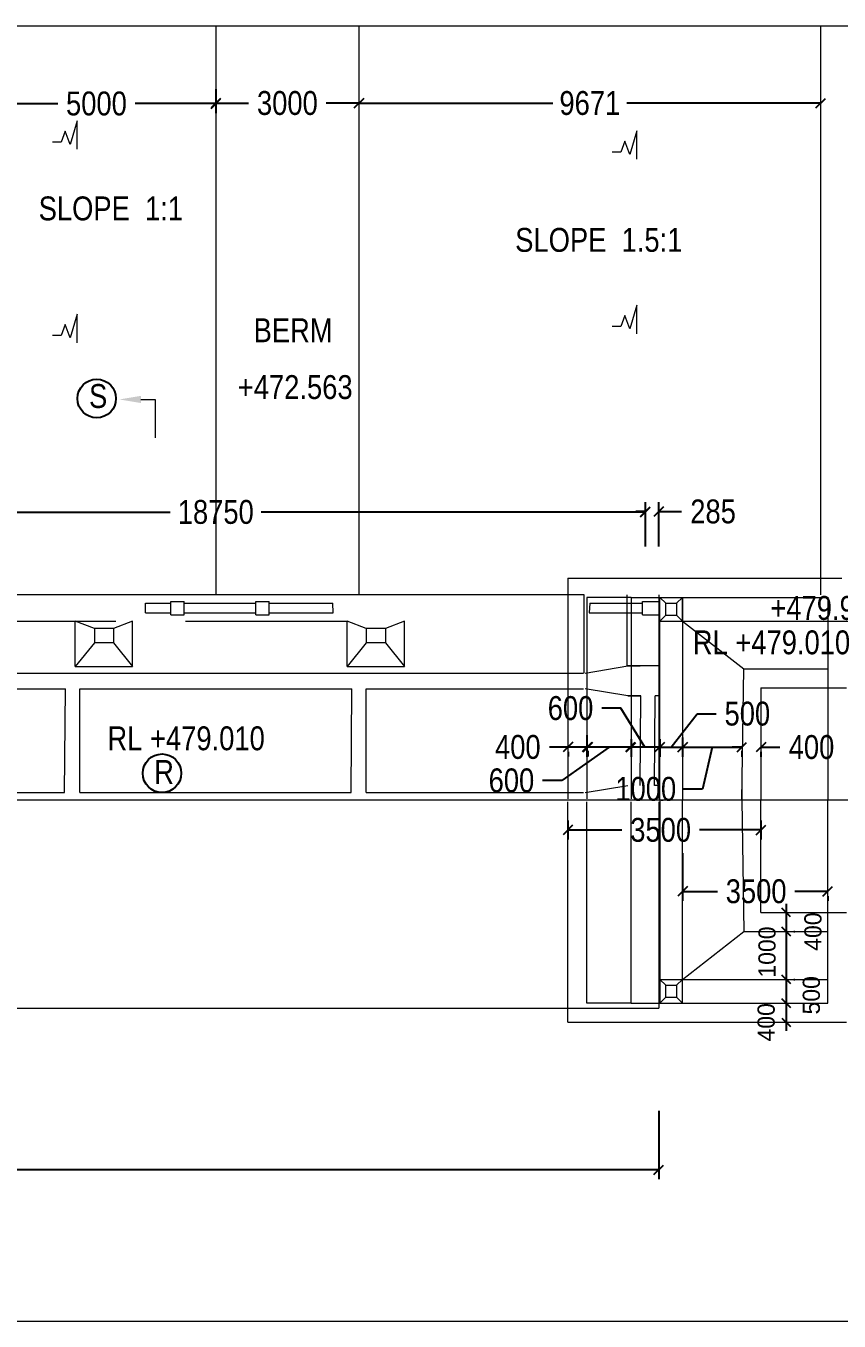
# Model space of a CAD drawing. Header units: millimetres. Extents: x -50489 to 84851, y 124916 to 300735.
# Drawn here: x 37179 to 45697, y 147706 to 161268 of the extents above; entities that cross this region are included whole.
import ezdxf

# ---------------------------------------------------------------- set-up
doc = ezdxf.new("R2010")
doc.units = ezdxf.units.MM
for name, color, linetype in [('abutment', 7, 'Continuous'), ('canal', 7, 'Continuous'), ('slab', 7, 'Continuous')]:
    doc.layers.add(name, color=color, linetype=linetype)
doc.styles.add('ARIAL NARROW', font='ARIALN.TTF')
doc.styles.add('arn', font='ARIALN.TTF')
doc.dimstyles.new('ISO-25', dxfattribs={"dimtxt": 2.5, "dimasz": 2.5, "dimexe": 1.25, "dimexo": 0.625, "dimtad": 1, "dimdec": 0, "dimtxsty": 'Standard', "dimblk": 'OBLIQUE', "dimcen": 2.5, "dimdle": 1.25, "dimclrd": 6, "dimadec": 0, "dimazin": 0, "dimtfac": 1, "dimtdec": 0, "dimtmove": 0, "dimatfit": 3, "dimfxl": 1, "dimarcsym": 0})
doc.dimstyles.get("Standard").update_dxf_attribs({"dimtxt": 0.18, "dimasz": 0.18, "dimexe": 0.18, "dimexo": 0.0625, "dimgap": 0.09, "dimtad": 0, "dimtih": 1, "dimtoh": 1, "dimdec": 4, "dimzin": 0, "dimdsep": 46, "dimtxsty": 'Standard', "dimcen": 0.09, "dimadec": 0, "dimazin": 0, "dimtfac": 1, "dimtdec": 4, "dimtofl": 0, "dimtmove": 0, "dimatfit": 3, "dimfxl": 1, "dimtolj": 1, "dimtzin": 0, "dimarcsym": 0})

# ---------------------------------------------------------------- blocks, each defined once
blk = doc.blocks.new('_Oblique')
at = {"color": 0, "linetype": 'ByBlock', "lineweight": -2}
blk.add_line((-0.5, -0.5), (0.5, 0.5), dxfattribs=at)
blk = doc.blocks.new('*D52')
at = {"layer": 'Defpoints', "color": 0, "transparency": 16777216}
for p in [(43668, 156177), (34668, 155919), (43668, 155829)]:
    blk.add_point(p, dxfattribs=at)
at = {"layer": 'slab', "color": 0, "lineweight": -2, "transparency": 16777216}
for p, q in [((34668, 156019), (34668, 156277)), ((43668, 155929), (43668, 156277)), ((34668, 156177), (38692, 156177)), ((43668, 156177), (39644, 156177))]:
    blk.add_line(p, q, dxfattribs=at)
at = {"layer": 'slab', "color": 0, "lineweight": -2, "transparency": 16777216, "xscale": 100, "yscale": 100, "zscale": 100, "rotation": 180}
blk.add_blockref('_Oblique', (34668, 156177), dxfattribs=at)
at = {"layer": 'slab', "color": 0, "lineweight": -2, "transparency": 16777216, "xscale": 100, "yscale": 100, "zscale": 100}
blk.add_blockref('_Oblique', (43668, 156177), dxfattribs=at)
at = {"layer": 'slab', "color": 0, "lineweight": 5, "transparency": 16777216, "insert": (39168, 156177), "char_height": 250, "attachment_point": 5, "style": 'ARIAL NARROW'}
blk.add_mtext('\\A1;18750', dxfattribs=at)
blk = doc.blocks.new('*D54')
at = {"layer": 'Defpoints', "color": 0, "transparency": 16777216}
for p in [(43808, 156182), (43668, 155717), (43808, 155717)]:
    blk.add_point(p, dxfattribs=at)
at = {"layer": 'slab', "color": 0, "lineweight": -2, "transparency": 16777216}
for p, q in [((43668, 155817), (43668, 156282)), ((43808, 155817), (43808, 156282)), ((43668, 156182), (43568, 156182)), ((43808, 156182), (44048, 156182))]:
    blk.add_line(p, q, dxfattribs=at)
at = {"layer": 'slab', "color": 0, "lineweight": -2, "transparency": 16777216, "xscale": 100, "yscale": 100, "zscale": 100}
blk.add_blockref('_Oblique', (43668, 156182), dxfattribs=at)
at = {"layer": 'slab', "color": 0, "lineweight": -2, "transparency": 16777216, "xscale": 100, "yscale": 100, "zscale": 100, "rotation": 180}
blk.add_blockref('_Oblique', (43808, 156182), dxfattribs=at)
at = {"layer": 'slab', "color": 0, "lineweight": 5, "transparency": 16777216, "insert": (44377, 156182), "char_height": 250, "attachment_point": 5, "style": 'ARIAL NARROW'}
blk.add_mtext('\\A1;285', dxfattribs=at)
blk = doc.blocks.new('*D224')
at = {"layer": 'Defpoints', "color": 0, "transparency": 16777216}
for p in [(43808, 150006), (15908, 149648), (43808, 149290)]:
    blk.add_point(p, dxfattribs=at)
at = {"layer": 'slab', "color": 0, "lineweight": -2, "transparency": 16777216}
for p, q in [((43808, 149906), (43808, 149190)), ((15908, 149548), (15908, 149190)), ((15908, 149290), (29383, 149290)), ((43808, 149290), (30353, 149290))]:
    blk.add_line(p, q, dxfattribs=at)
at = {"layer": 'slab', "color": 0, "lineweight": -2, "transparency": 16777216, "xscale": 100, "yscale": 100, "zscale": 100, "rotation": 180}
blk.add_blockref('_Oblique', (15908, 149290), dxfattribs=at)
at = {"layer": 'slab', "color": 0, "lineweight": -2, "transparency": 16777216, "xscale": 100, "yscale": 100, "zscale": 100}
blk.add_blockref('_Oblique', (43808, 149290), dxfattribs=at)
at = {"layer": 'slab', "color": 0, "lineweight": 5, "transparency": 16777216, "insert": (29868, 149290), "char_height": 250, "attachment_point": 5, "style": 'ARIAL NARROW'}
blk.add_mtext('\\A1;58050', dxfattribs=at)
blk = doc.blocks.new('*D269')
at = {"layer": 'abutment', "color": 0, "lineweight": -2, "transparency": 16777216}
for p, q in [((44058, 152604), (44058, 152105)), ((44058, 152205), (44422, 152205)), ((45578, 152205), (45234, 152205)), ((45578, 152154), (45578, 152105))]:
    blk.add_line(p, q, dxfattribs=at)
at = {"layer": 'Defpoints', "color": 0, "transparency": 16777216}
for p in [(44058, 152704), (44058, 152205), (45578, 152254)]:
    blk.add_point(p, dxfattribs=at)
at = {"layer": 'abutment', "color": 0, "lineweight": -2, "transparency": 16777216, "xscale": 100, "yscale": 100, "zscale": 100, "rotation": 180}
blk.add_blockref('_Oblique', (44058, 152205), dxfattribs=at)
at = {"layer": 'abutment', "color": 0, "lineweight": -2, "transparency": 16777216, "xscale": 100, "yscale": 100, "zscale": 100}
blk.add_blockref('_Oblique', (45578, 152205), dxfattribs=at)
at = {"layer": 'abutment', "color": 0, "lineweight": 5, "transparency": 16777216, "insert": (44828, 152205), "char_height": 250, "attachment_point": 5, "style": 'ARIAL NARROW'}
blk.add_mtext('\\A1;3500', dxfattribs=at)
blk = doc.blocks.new('*D288')
at = {"layer": 'abutment', "color": 0, "lineweight": -2, "transparency": 16777216}
for p, q in [((44678, 153715), (44578, 153715)), ((44678, 153676), (44678, 153615)), ((44878, 153715), (45078, 153715)), ((44878, 153665), (44878, 153615))]:
    blk.add_line(p, q, dxfattribs=at)
at = {"layer": 'Defpoints', "color": 0, "transparency": 16777216}
for p in [(44678, 153776), (44878, 153765), (44878, 153715)]:
    blk.add_point(p, dxfattribs=at)
at = {"layer": 'abutment', "color": 0, "lineweight": -2, "transparency": 16777216, "xscale": 100, "yscale": 100, "zscale": 100}
blk.add_blockref('_Oblique', (44678, 153715), dxfattribs=at)
at = {"layer": 'abutment', "color": 0, "lineweight": -2, "transparency": 16777216, "xscale": 100, "yscale": 100, "zscale": 100, "rotation": 180}
blk.add_blockref('_Oblique', (44878, 153715), dxfattribs=at)
at = {"layer": 'abutment', "color": 0, "lineweight": 5, "transparency": 16777216, "insert": (45408, 153715), "char_height": 250, "attachment_point": 5, "style": 'ARIAL NARROW'}
blk.add_mtext('\\A1;400', dxfattribs=at)
blk = doc.blocks.new('*D286')
at = {"layer": 'abutment', "color": 0, "lineweight": -2, "transparency": 16777216}
for p, q in [((43938, 153715), (44210, 154065)), ((44210, 154065), (44410, 154065)), ((43818, 153799), (43818, 153615)), ((44058, 153818), (44058, 153615)), ((43818, 153715), (44058, 153715))]:
    blk.add_line(p, q, dxfattribs=at)
at = {"layer": 'Defpoints', "color": 0, "transparency": 16777216}
for p in [(43818, 153899), (44058, 153918), (44058, 153715)]:
    blk.add_point(p, dxfattribs=at)
at = {"layer": 'abutment', "color": 0, "lineweight": -2, "transparency": 16777216, "xscale": 100, "yscale": 100, "zscale": 100, "rotation": 180}
blk.add_blockref('_Oblique', (43818, 153715), dxfattribs=at)
at = {"layer": 'abutment', "color": 0, "lineweight": -2, "transparency": 16777216, "xscale": 100, "yscale": 100, "zscale": 100}
blk.add_blockref('_Oblique', (44058, 153715), dxfattribs=at)
at = {"layer": 'abutment', "color": 0, "lineweight": 5, "transparency": 16777216, "insert": (44736, 154065), "char_height": 250, "attachment_point": 5, "style": 'ARIAL NARROW'}
blk.add_mtext('\\A1;500', dxfattribs=at)
blk = doc.blocks.new('*D287')
at = {"layer": 'abutment', "color": 0, "lineweight": -2, "transparency": 16777216}
for p, q in [((44058, 153715), (44678, 153715)), ((44368, 153715), (44268, 153277)), ((44678, 153615), (44678, 153615)), ((44268, 153277), (44068, 153277))]:
    blk.add_line(p, q, dxfattribs=at)
at = {"layer": 'Defpoints', "color": 0, "transparency": 16777216}
for p in [(44058, 153715), (44678, 153715), (44678, 153715)]:
    blk.add_point(p, dxfattribs=at)
at = {"layer": 'abutment', "color": 0, "lineweight": -2, "transparency": 16777216, "xscale": 100, "yscale": 100, "zscale": 100, "rotation": 180}
blk.add_blockref('_Oblique', (44058, 153715), dxfattribs=at)
at = {"layer": 'abutment', "color": 0, "lineweight": -2, "transparency": 16777216, "xscale": 100, "yscale": 100, "zscale": 100}
blk.add_blockref('_Oblique', (44678, 153715), dxfattribs=at)
at = {"layer": 'abutment', "color": 0, "lineweight": 5, "transparency": 16777216, "insert": (43672, 153277), "char_height": 250, "attachment_point": 5, "style": 'ARIAL NARROW'}
blk.add_mtext('\\A1;1000', dxfattribs=at)
blk = doc.blocks.new('*D289')
at = {"layer": 'abutment', "color": 0, "lineweight": -2, "transparency": 16777216}
for p, q in [((42856, 152948), (42856, 152748)), ((44878, 152948), (44878, 152748)), ((42856, 152848), (43422, 152848)), ((44878, 152848), (44234, 152848))]:
    blk.add_line(p, q, dxfattribs=at)
at = {"layer": 'Defpoints', "color": 0, "transparency": 16777216}
for p in [(42856, 153048), (44878, 153048), (44878, 152848)]:
    blk.add_point(p, dxfattribs=at)
at = {"layer": 'abutment', "color": 0, "lineweight": -2, "transparency": 16777216, "xscale": 100, "yscale": 100, "zscale": 100, "rotation": 180}
blk.add_blockref('_Oblique', (42856, 152848), dxfattribs=at)
at = {"layer": 'abutment', "color": 0, "lineweight": -2, "transparency": 16777216, "xscale": 100, "yscale": 100, "zscale": 100}
blk.add_blockref('_Oblique', (44878, 152848), dxfattribs=at)
at = {"layer": 'abutment', "color": 0, "lineweight": 5, "transparency": 16777216, "insert": (43828, 152848), "char_height": 250, "attachment_point": 5, "style": 'ARIAL NARROW'}
blk.add_mtext('\\A1;3500', dxfattribs=at)
blk = doc.blocks.new('*D290')
at = {"layer": 'abutment', "color": 0, "lineweight": -2, "transparency": 16777216}
for p, q in [((43411, 154123), (43211, 154123)), ((43663, 153715), (43411, 154123)), ((43818, 153715), (43508, 153715))]:
    blk.add_line(p, q, dxfattribs=at)
at = {"layer": 'Defpoints', "color": 0, "transparency": 16777216}
for p in [(43508, 153715), (43508, 153715), (43818, 153715)]:
    blk.add_point(p, dxfattribs=at)
at = {"layer": 'abutment', "color": 0, "lineweight": -2, "transparency": 16777216, "xscale": 100, "yscale": 100, "zscale": 100, "rotation": 180}
blk.add_blockref('_Oblique', (43508, 153715), dxfattribs=at)
at = {"layer": 'abutment', "color": 0, "lineweight": -2, "transparency": 16777216, "xscale": 100, "yscale": 100, "zscale": 100}
blk.add_blockref('_Oblique', (43818, 153715), dxfattribs=at)
at = {"layer": 'abutment', "color": 0, "lineweight": 5, "transparency": 16777216, "insert": (42884, 154123), "char_height": 250, "attachment_point": 5, "style": 'ARIAL NARROW'}
blk.add_mtext('\\A1;600', dxfattribs=at)
blk = doc.blocks.new('*D291')
at = {"layer": 'abutment', "color": 0, "lineweight": -2, "transparency": 16777216}
for p, q in [((42858, 153716), (42662, 153716)), ((43066, 153716), (42858, 153716)), ((42858, 153666), (42858, 153616)), ((43066, 153676), (43066, 153616))]:
    blk.add_line(p, q, dxfattribs=at)
at = {"layer": 'Defpoints', "color": 0, "transparency": 16777216}
for p in [(42858, 153766), (42858, 153716), (43066, 153776)]:
    blk.add_point(p, dxfattribs=at)
at = {"layer": 'abutment', "color": 0, "lineweight": -2, "transparency": 16777216, "xscale": 100, "yscale": 100, "zscale": 100, "rotation": 180}
blk.add_blockref('_Oblique', (42858, 153716), dxfattribs=at)
at = {"layer": 'abutment', "color": 0, "lineweight": -2, "transparency": 16777216, "xscale": 100, "yscale": 100, "zscale": 100}
blk.add_blockref('_Oblique', (43066, 153716), dxfattribs=at)
at = {"layer": 'abutment', "color": 0, "lineweight": 5, "transparency": 16777216, "insert": (42332, 153716), "char_height": 250, "attachment_point": 5, "style": 'ARIAL NARROW'}
blk.add_mtext('\\A1;400', dxfattribs=at)
blk = doc.blocks.new('*D292')
at = {"layer": 'abutment', "color": 0, "lineweight": -2, "transparency": 16777216}
for p, q in [((43056, 153842), (43056, 153615)), ((43518, 153799), (43518, 153615)), ((43287, 153715), (42792, 153366)), ((43518, 153715), (43056, 153715)), ((42792, 153366), (42592, 153366))]:
    blk.add_line(p, q, dxfattribs=at)
at = {"layer": 'Defpoints', "color": 0, "transparency": 16777216}
for p in [(43056, 153942), (43518, 153899), (43056, 153715)]:
    blk.add_point(p, dxfattribs=at)
at = {"layer": 'abutment', "color": 0, "lineweight": -2, "transparency": 16777216, "xscale": 100, "yscale": 100, "zscale": 100, "rotation": 180}
blk.add_blockref('_Oblique', (43056, 153715), dxfattribs=at)
at = {"layer": 'abutment', "color": 0, "lineweight": -2, "transparency": 16777216, "xscale": 100, "yscale": 100, "zscale": 100}
blk.add_blockref('_Oblique', (43518, 153715), dxfattribs=at)
at = {"layer": 'abutment', "color": 0, "lineweight": 5, "transparency": 16777216, "insert": (42265, 153366), "char_height": 250, "attachment_point": 5, "style": 'ARIAL NARROW'}
blk.add_mtext('\\A1;600', dxfattribs=at)
blk = doc.blocks.new('*D301')
at = {"layer": 'canal', "color": 0, "lineweight": -2, "transparency": 16777216}
for p, q in [((40668, 160459), (42699, 160459)), ((45503, 160459), (43472, 160459))]:
    blk.add_line(p, q, dxfattribs=at)
at = {"layer": 'Defpoints', "color": 0, "transparency": 16777216}
for p in [(40668, 160459), (45503, 160459), (45503, 160459)]:
    blk.add_point(p, dxfattribs=at)
at = {"layer": 'canal', "color": 0, "lineweight": -2, "transparency": 16777216, "xscale": 100, "yscale": 100, "zscale": 100, "rotation": 180}
blk.add_blockref('_Oblique', (40668, 160459), dxfattribs=at)
at = {"layer": 'canal', "color": 0, "lineweight": -2, "transparency": 16777216, "xscale": 100, "yscale": 100, "zscale": 100}
blk.add_blockref('_Oblique', (45503, 160459), dxfattribs=at)
at = {"layer": 'canal', "color": 0, "lineweight": 5, "transparency": 16777216, "insert": (43086, 160459), "char_height": 250, "attachment_point": 5, "style": 'ARIAL NARROW'}
blk.add_mtext('\\A1;9671', dxfattribs=at)
blk = doc.blocks.new('*D302')
at = {"layer": 'canal', "color": 0, "lineweight": -2, "transparency": 16777216}
for p, q in [((39168, 160459), (39512, 160459)), ((40668, 160459), (40324, 160459))]:
    blk.add_line(p, q, dxfattribs=at)
at = {"layer": 'Defpoints', "color": 0, "transparency": 16777216}
for p in [(39168, 160459), (40668, 160459), (40668, 160459)]:
    blk.add_point(p, dxfattribs=at)
at = {"layer": 'canal', "color": 0, "lineweight": -2, "transparency": 16777216, "xscale": 100, "yscale": 100, "zscale": 100, "rotation": 180}
blk.add_blockref('_Oblique', (39168, 160459), dxfattribs=at)
at = {"layer": 'canal', "color": 0, "lineweight": -2, "transparency": 16777216, "xscale": 100, "yscale": 100, "zscale": 100}
blk.add_blockref('_Oblique', (40668, 160459), dxfattribs=at)
at = {"layer": 'canal', "color": 0, "lineweight": 5, "transparency": 16777216, "insert": (39918, 160459), "char_height": 250, "attachment_point": 5, "style": 'ARIAL NARROW'}
blk.add_mtext('\\A1;3000', dxfattribs=at)
blk = doc.blocks.new('*D303')
at = {"layer": 'canal', "color": 0, "lineweight": -2, "transparency": 16777216}
for p, q in [((36668, 160597), (36668, 160354)), ((39168, 160606), (39168, 160354)), ((36668, 160454), (37512, 160454)), ((39168, 160454), (38324, 160454))]:
    blk.add_line(p, q, dxfattribs=at)
at = {"layer": 'Defpoints', "color": 0, "transparency": 16777216}
for p in [(36668, 160697), (39168, 160706), (39168, 160454)]:
    blk.add_point(p, dxfattribs=at)
at = {"layer": 'canal', "color": 0, "lineweight": -2, "transparency": 16777216, "xscale": 100, "yscale": 100, "zscale": 100, "rotation": 180}
blk.add_blockref('_Oblique', (36668, 160454), dxfattribs=at)
at = {"layer": 'canal', "color": 0, "lineweight": -2, "transparency": 16777216, "xscale": 100, "yscale": 100, "zscale": 100}
blk.add_blockref('_Oblique', (39168, 160454), dxfattribs=at)
at = {"layer": 'canal', "color": 0, "lineweight": 5, "transparency": 16777216, "insert": (37918, 160454), "char_height": 250, "attachment_point": 5, "style": 'ARIAL NARROW'}
blk.add_mtext('\\A1;5000', dxfattribs=at)
blk = doc.blocks.new('*D326')
at = {"layer": 'canal', "color": 6, "linetype": 'Continuous', "lineweight": -2, "transparency": 16777216}
blk.add_line((45143, 151874), (45143, 151194), dxfattribs=at)
at = {"layer": 'canal', "color": 0, "linetype": 'Continuous', "lineweight": -2, "transparency": 16777216}
for p, q in [((45224, 151784), (45233, 151784)), ((45224, 151284), (45233, 151284))]:
    blk.add_line(p, q, dxfattribs=at)
at = {"layer": 'Defpoints', "color": 0, "linetype": 'Continuous', "transparency": 16777216}
for p in [(45134, 151784), (45134, 151284), (45143, 151284)]:
    blk.add_point(p, dxfattribs=at)
at = {"layer": 'canal', "color": 6, "linetype": 'Continuous', "lineweight": -2, "transparency": 16777216, "xscale": 90, "yscale": 90, "zscale": 90}
for p, rotation in [((45143, 151784), 90), ((45143, 151284), 270)]:
    blk.add_blockref('_Oblique', p, dxfattribs=dict(at, rotation=rotation))
at = {"layer": 'canal', "color": 0, "linetype": 'Continuous', "transparency": 16777216, "insert": (44943, 151570), "char_height": 180, "attachment_point": 5, "rotation": 90}
blk.add_mtext('1000', dxfattribs=at)
blk = doc.blocks.new('*D327')
at = {"layer": 'canal', "color": 6, "linetype": 'Continuous', "lineweight": -2, "transparency": 16777216}
blk.add_line((45143, 151374), (45143, 150944), dxfattribs=at)
at = {"layer": 'canal', "color": 0, "linetype": 'Continuous', "lineweight": -2, "transparency": 16777216}
blk.add_line((45224, 151284), (45233, 151284), dxfattribs=at)
at = {"layer": 'Defpoints', "color": 0, "linetype": 'Continuous', "transparency": 16777216}
for p in [(45134, 151284), (45143, 151034), (45143, 151034)]:
    blk.add_point(p, dxfattribs=at)
at = {"layer": 'canal', "color": 6, "linetype": 'Continuous', "lineweight": -2, "transparency": 16777216, "xscale": 90, "yscale": 90, "zscale": 90}
for p, rotation in [((45143, 151284), 90), ((45143, 151034), 270)]:
    blk.add_blockref('_Oblique', p, dxfattribs=dict(at, rotation=rotation))
at = {"layer": 'canal', "color": 0, "linetype": 'Continuous', "transparency": 16777216, "insert": (45407, 151117), "char_height": 180, "attachment_point": 5, "rotation": 90}
blk.add_mtext('500', dxfattribs=at)
blk = doc.blocks.new('*D328')
at = {"layer": 'canal', "color": 6, "linetype": 'Continuous', "lineweight": -2, "transparency": 16777216}
blk.add_line((45143, 151124), (45143, 150744), dxfattribs=at)
at = {"layer": 'Defpoints', "color": 0, "linetype": 'Continuous', "transparency": 16777216}
for p in [(45143, 151034), (45143, 150834), (45143, 150834)]:
    blk.add_point(p, dxfattribs=at)
at = {"layer": 'canal', "color": 6, "linetype": 'Continuous', "lineweight": -2, "transparency": 16777216, "xscale": 90, "yscale": 90, "zscale": 90}
for p, rotation in [((45143, 151034), 90), ((45143, 150834), 270)]:
    blk.add_blockref('_Oblique', p, dxfattribs=dict(at, rotation=rotation))
at = {"layer": 'canal', "color": 0, "linetype": 'Continuous', "transparency": 16777216, "insert": (44934, 150834), "char_height": 180, "attachment_point": 5, "rotation": 90}
blk.add_mtext('400', dxfattribs=at)
blk = doc.blocks.new('*D325')
at = {"layer": 'canal', "color": 6, "linetype": 'Continuous', "lineweight": -2, "transparency": 16777216}
blk.add_line((45143, 152074), (45143, 151694), dxfattribs=at)
at = {"layer": 'Defpoints', "color": 0, "linetype": 'Continuous', "transparency": 16777216}
for p in [(45143, 151984), (45143, 151784), (45143, 151784)]:
    blk.add_point(p, dxfattribs=at)
at = {"layer": 'canal', "color": 6, "linetype": 'Continuous', "lineweight": -2, "transparency": 16777216, "xscale": 90, "yscale": 90, "zscale": 90}
for p, rotation in [((45143, 151984), 90), ((45143, 151784), 270)]:
    blk.add_blockref('_Oblique', p, dxfattribs=dict(at, rotation=rotation))
at = {"layer": 'canal', "color": 0, "linetype": 'Continuous', "transparency": 16777216, "insert": (45424, 151784), "char_height": 180, "attachment_point": 5, "rotation": 90}
blk.add_mtext('400', dxfattribs=at)

msp = doc.modelspace()

# ---------------------------------------------------------------- linework, layer by layer
at = {"lineweight": 5}
for p, q in [((34880.3, 161267.9), (53755.8, 161267.9)), ((34880.3, 147705.5), (53757.2, 147705.5))]:
    msp.add_line(p, q, dxfattribs=at)
at = {"layer": 'abutment', "lineweight": 5, "ltscale": 500}
for p, q in [((42856.3, 155484), (45725.9, 155484)), ((42856.3, 155484), (42856.4, 153175.1)), ((43518, 155284), (43056.4, 155284)), ((43056.4, 155284), (43056.4, 153175.1)), ((43518, 155284), (43518, 153175.1)), ((43880.5, 155221.5), (43818, 155284)), ((43880.5, 155221.5), (43995.5, 155221.5)), ((44058, 155284), (43995.5, 155221.5)), ((44058, 155034), (44058, 155284)), ((44058, 155284), (44058, 153159)), ((45578, 155284), (45578, 153434)), ((45578, 155284), (45578, 155034)), ((45578.3, 155284.8), (45578.3, 153159.9)), ((44058, 155035.7), (44698, 154535.7)), ((44678, 153160.7), (44698, 154535.7)), ((44698, 154535.7), (45578, 154535.7)), ((44878, 154335.7), (45775.9, 154335.7)), ((44678, 153434), (44678, 153159)), ((43056.4, 151034), (43056.4, 153142.9)), ((43518, 151034), (43518, 153142.9)), ((43818, 153159), (43818, 151034)), ((44058, 151034), (44058, 153159)), ((44678, 153159), (44698, 151784)), ((44878, 153234), (44878, 153159)), ((45578, 151034.8), (45578, 153159.8)), ((45578, 151034), (45578, 152884)), ((44878, 151984), (45775.9, 151984)), ((44058, 151284), (44698, 151784)), ((44698, 151784), (45578, 151784)), ((43818, 151284), (45578, 151284)), ((43880.5, 151221.5), (43818, 151284)), ((43880.5, 151096.5), (43880.5, 151221.5)), ((43880.5, 151221.5), (43995.5, 151221.5)), ((44058, 151284), (43995.5, 151221.5)), ((43995.5, 151221.5), (43995.5, 151096.5)), ((44058, 151034), (44058, 151284)), ((43880.5, 151096.5), (43818, 151034)), ((43880.5, 151096.5), (43995.5, 151096.5)), ((43995.5, 151096.5), (44058, 151034)), ((43518, 151034), (43056.4, 151034)), ((43518, 151034), (45578, 151034))]:
    msp.add_line(p, q, dxfattribs=at)
at = {"layer": 'abutment', "lineweight": 5}
for p, q in [((43518, 155284), (45578, 155284)), ((43818, 153159), (43818, 155284)), ((43880.5, 155096.5), (43880.5, 155221.5)), ((43995.5, 155221.5), (43995.5, 155096.5)), ((43880.5, 155096.5), (43818, 155034)), ((43880.5, 155096.5), (43995.5, 155096.5)), ((43995.5, 155096.5), (44058, 155034)), ((44878, 154335.7), (44878, 153160.7)), ((42856.3, 150834), (42856.4, 153142.9)), ((43838.3, 153159), (43818.3, 153159)), ((43834.2, 153159), (43854.2, 153159)), ((43854.2, 153159), (43834.2, 153159)), ((44878, 151984), (44878, 153159)), ((42856.3, 150834), (45775.9, 150834))]:
    msp.add_line(p, q, dxfattribs=at)
at = {"layer": 'canal', "lineweight": 5}
for p, q in [((39168, 161267.9), (39168, 155309)), ((40668, 161267.9), (40668, 155309)), ((45503.2, 161267.9), (45503.2, 155309)), ((37714.8, 160275.5), (37642.4, 160026.4)), ((37713, 160269.2), (37713, 159976.1)), ((37548.9, 160050.6), (37458.4, 160051.3)), ((37588.9, 160167.3), (37548.9, 160050.6)), ((37642.4, 160026.4), (37588.9, 160167.3)), ((43451.5, 160062.5), (43411.5, 159945.8)), ((43505, 159921.6), (43451.5, 160062.5)), ((43577.4, 160170.7), (43505, 159921.6)), ((43575.5, 160164.5), (43575.5, 159871.3)), ((43411.5, 159945.8), (43321, 159946.5)), ((43577.4, 158343.7), (43505, 158094.6)), ((43575.5, 158337.4), (43575.5, 158044.3)), ((37588.9, 158141.4), (37548.9, 158024.7)), ((37642.4, 158000.5), (37588.9, 158141.4)), ((37714.8, 158249.6), (37642.4, 158000.5)), ((37713, 158243.3), (37713, 157950.2)), ((43451.5, 158235.5), (43411.5, 158118.7)), ((43505, 158094.6), (43451.5, 158235.5)), ((37548.9, 158024.7), (37458.4, 158025.4)), ((43411.5, 158118.7), (43321, 158119.5)), ((43818, 155034), (45578, 155034)), ((44568, 155034), (46328, 155034))]:
    msp.add_line(p, q, dxfattribs=at)
at = {"layer": 'canal', "color": 6, "linetype": 'Continuous'}
for centre in [(37921, 157366.3), (38604.9, 153442.1)]:
    msp.add_circle(centre, 201.8, dxfattribs=at)
at = {"layer": 'slab', "lineweight": 5}
for p, q in [((38384.2, 157356.5), (38534.2, 157356.5)), ((38534.2, 157356.5), (38534.2, 156954.8)), ((43026.5, 155309), (15928, 155309)), ((43808, 155309), (43808, 153175.1)), ((38432.2, 155221.5), (38697, 155221.5)), ((38432.2, 155121.5), (38432.2, 155221.5)), ((38697, 155241.5), (38837, 155241.5)), ((38697, 155101.5), (38697, 155241.5)), ((38837, 155101.5), (38837, 155241.5)), ((38837, 155221.5), (39587, 155221.5)), ((39587, 155241.5), (39727, 155241.5)), ((39587, 155101.5), (39587, 155241.5)), ((39727, 155101.5), (39727, 155241.5)), ((39727, 155221.5), (39887, 155221.5)), ((39727, 155221.5), (40393.6, 155221.5)), ((40396.7, 155121.5), (40393.6, 155221.5)), ((43087.7, 155221.5), (43080, 155121.5)), ((43087.7, 155221.5), (43638, 155221.5)), ((43638, 155241.1), (43818, 155241.1)), ((43638, 155101.1), (43638, 155241.1)), ((34778.2, 155034), (38120.1, 155034)), ((37696.9, 154559), (37696.9, 155034)), ((37896.9, 154959), (37696.9, 155034)), ((38296.9, 155034), (38096.9, 154959)), ((38296.9, 154559), (38296.9, 155034)), ((38432.2, 155121.5), (38697, 155121.5)), ((38697, 155101.5), (38837, 155101.5)), ((38837, 155121.5), (39587, 155121.5)), ((38849.7, 155034), (40543.6, 155034)), ((39587, 155101.5), (39727, 155101.5)), ((39727, 155121.5), (39887, 155121.5)), ((39727, 155121.5), (40396.7, 155121.5)), ((40744.9, 154959), (40544.9, 155034)), ((40544.9, 154559), (40544.9, 155034)), ((41144.9, 155034), (40944.9, 154959)), ((41144.9, 154559), (41144.9, 155034)), ((43080, 155121.5), (43638, 155121.5)), ((43638, 155101.1), (43818, 155101.1)), ((37896.9, 154959), (37896.9, 154809)), ((38096.9, 154959), (37896.9, 154959)), ((38096.9, 154959), (38096.9, 154809)), ((40744.9, 154959), (40744.9, 154809)), ((40944.9, 154959), (40744.9, 154959)), ((40944.9, 154959), (40944.9, 154809)), ((37896.9, 154809), (37696.9, 154559)), ((38096.9, 154809), (37896.9, 154809)), ((38096.9, 154809), (38296.9, 154559)), ((40744.9, 154809), (40544.9, 154559)), ((40944.9, 154809), (40744.9, 154809)), ((40944.9, 154809), (41144.9, 154559)), ((37696.9, 154559), (38296.9, 154559)), ((40544.9, 154559), (41144.9, 154559)), ((37500.3, 154327.8), (37593, 154327.8))]:
    msp.add_line(p, q, dxfattribs=at)
at = {"layer": 'slab', "lineweight": 5, "ltscale": 500}
for p, q in [((43028, 154490.3), (43026.5, 155309)), ((43478, 154564), (43478, 155309)), ((35308.2, 154490.3), (38314, 154490.3)), ((38314, 154490.3), (43020, 154490.3)), ((43035.9, 154490.3), (43485.9, 154565.3)), ((43808, 154565.3), (43485.9, 154565.3)), ((43620.9, 154565.3), (43485.9, 154565.3)), ((43620.9, 154565.3), (43485.9, 154565.3)), ((43485.9, 154565.3), (43613, 154565.3)), ((35308.2, 154327.8), (37500.3, 154327.8)), ((37585, 153240.3), (37593, 154327.8)), ((37743, 154327.8), (40593, 154327.8)), ((37743, 153240.3), (37743, 154327.8)), ((40585, 153240.3), (40593, 154327.8)), ((40743, 154327.8), (43020, 154327.8)), ((40743, 153240.3), (40743, 154327.8)), ((43485.9, 154252.8), (43035.9, 154327.8)), ((43620.9, 154252.8), (43485.9, 154252.8)), ((43620.9, 154252.8), (43485.9, 154252.8)), ((43485.9, 154252.8), (43613, 154252.8)), ((43613, 153315.3), (43620.9, 154252.8)), ((43763, 153315.3), (43770.9, 154252.8)), ((43808, 154252.8), (43770.9, 154252.8)), ((43808, 154252.8), (43770.9, 154252.8)), ((43035.9, 153240.3), (43485.9, 153315.3)), ((43808, 153315.3), (43763, 153315.3)), ((35308.2, 153240.3), (37585, 153240.3)), ((37743, 153240.3), (38314, 153240.3)), ((38314, 153240.3), (40585, 153240.3)), ((40743, 153240.3), (43020, 153240.3)), ((43808, 153142.6), (43808, 150984)), ((15928, 150984), (43808, 150984))]:
    msp.add_line(p, q, dxfattribs=at)
at = {"layer": 'slab', "lineweight": 5, "ltscale": 250}
msp.add_line((54047.9, 153159), (7382.3, 153158.9), dxfattribs=at)
at = {"layer": 'slab', "lineweight": 5}
msp.add_solid([(38384.2, 157394), (38159.2, 157356.5), (38384.2, 157319)], dxfattribs=at)

# ---------------------------------------------------------------- texts
at = {"layer": 'abutment', "lineweight": 5, "ltscale": 500, "style": 'arn'}
for s, p in [('     +479.910', (44579.5, 155048.2)), ('RL +479.010', (44164.8, 154687.9))]:
    msp.add_text(s, height=250, dxfattribs=at).set_placement(p)
at = {"layer": 'canal', "lineweight": 5, "style": 'arn'}
for s, p in [('BERM', (39564.6, 157955.7)), ('+472.563', (39398.9, 157360.8))]:
    msp.add_text(s, height=250, dxfattribs=at).set_placement(p)
at = {"layer": 'canal', "lineweight": 5, "char_height": 250, "attachment_point": 6, "style": 'arn'}
for s, insert in [('SLOPE  1:1', (38825.3, 159355.1)), ('SLOPE  1.5:1', (44055.9, 159025.6))]:
    msp.add_mtext(s, dxfattribs=dict(at, insert=insert))
at = {"layer": 'slab', "lineweight": 5, "style": 'arn'}
for s, p in [('S', (37840.6, 157267.4)), ('RL +479.010', (38033.4, 153683.1)), ('R', (38523, 153330.3))]:
    msp.add_text(s, height=250, dxfattribs=at).set_placement(p)

# ---------------------------------------------------------------- dimensions: what is measured, and where the dimension line sits
at = {"layer": 'abutment', "lineweight": 5}
for base, p1, p2, text, override, picture, middle in [((43508, 153715.3), (43818, 153715.3), (43508, 153715.3), '600', {"dimtxt": 250, "dimasz": 100, "dimexe": 100, "dimexo": 100, "dimgap": 100, "dimtih": 0, "dimdec": 0, "dimtxsty": 'ARIAL NARROW', "dimblk1": 'Oblique', "dimblk2": 'Oblique', "dimsah": 1, "dimtmove": 1}, '*D290', (43110.7, 154123.2)), ((43056.4, 153715.3), (43518, 153899.5), (43056.4, 153942), '600', {"dimtxt": 250, "dimasz": 100, "dimexe": 100, "dimexo": 100, "dimgap": 100, "dimtih": 0, "dimdec": 0, "dimtxsty": 'ARIAL NARROW', "dimblk1": 'Oblique', "dimblk2": 'Oblique', "dimsah": 1, "dimtmove": 1}, '*D292', (42492, 153365.7)), ((42858.4, 153715.6), (43066.3, 153776), (42858.4, 153765.6), '400', {"dimtxt": 250, "dimasz": 100, "dimexe": 100, "dimexo": 100, "dimgap": 100, "dimtih": 0, "dimdec": 0, "dimtxsty": 'ARIAL NARROW', "dimblk1": 'Oblique', "dimblk2": 'Oblique', "dimsah": 1}, '*D291', (42332.3, 153715.6)), ((44678, 153715.3), (44058, 153715.3), (44678, 153715.3), '1000', {"dimtxt": 250, "dimasz": 100, "dimexe": 100, "dimexo": 100, "dimgap": 100, "dimtih": 0, "dimdec": 0, "dimtxsty": 'ARIAL NARROW', "dimblk1": 'Oblique', "dimblk2": 'Oblique', "dimsah": 1, "dimtmove": 1}, '*D287', (43967.6, 153277)), ((44058, 152205), (45578, 152253.7), (44058, 152703.7), '3500', {"dimtxt": 250, "dimasz": 100, "dimexe": 100, "dimexo": 100, "dimgap": 100, "dimtih": 0, "dimdec": 0, "dimtxsty": 'ARIAL NARROW', "dimblk1": 'Oblique', "dimblk2": 'Oblique', "dimsah": 1}, '*D269', (44828, 152205))]:
    dim = msp.add_linear_dim(base=base, p1=p1, p2=p2, angle=180, text=text, dimstyle='Standard', override=override, dxfattribs=at)
    dim.commit()
    dim.dimension.update_dxf_attribs({"geometry": picture, "text_midpoint": middle, "dimtype": 160})
for base, p1, p2, text, override, picture, middle in [((44058, 153715.3), (43818, 153899.5), (44058, 153917.7), '500', {"dimtxt": 250, "dimasz": 100, "dimexe": 100, "dimexo": 100, "dimgap": 100, "dimtih": 0, "dimdec": 0, "dimtxsty": 'ARIAL NARROW', "dimblk1": 'Oblique', "dimblk2": 'Oblique', "dimsah": 1, "dimtmove": 1}, '*D286', (44509.9, 154065.1)), ((44878, 153715.3), (44678, 153775.7), (44878, 153765.3), '400', {"dimtxt": 250, "dimasz": 100, "dimexe": 100, "dimexo": 100, "dimgap": 100, "dimtih": 0, "dimdec": 0, "dimtxsty": 'ARIAL NARROW', "dimblk1": 'Oblique', "dimblk2": 'Oblique', "dimsah": 1}, '*D288', (45408.2, 153715.3)), ((44878, 152848.1), (42856.4, 153048.4), (44878, 153048.4), '3500', {"dimtxt": 250, "dimasz": 100, "dimexe": 100, "dimexo": 100, "dimgap": 100, "dimtih": 0, "dimdec": 0, "dimtxsty": 'ARIAL NARROW', "dimblk1": 'Oblique', "dimblk2": 'Oblique', "dimsah": 1}, '*D289', (43828, 152848.1))]:
    dim = msp.add_linear_dim(base=base, p1=p1, p2=p2, text=text, dimstyle='Standard', override=override, dxfattribs=at)
    dim.commit()
    dim.dimension.update_dxf_attribs({"geometry": picture, "text_midpoint": middle, "dimtype": 160})
at = {"layer": 'canal', "lineweight": 5}
for base, p1, p2, text, picture, middle in [((39168, 160454), (36668, 160696.7), (39168, 160706.2), '5000', '*D303', (37918, 160454)), ((40668, 160458.7), (39168, 160458.7), (40668, 160458.7), '3000', '*D302', (39918, 160458.7))]:
    dim = msp.add_linear_dim(base=base, p1=p1, p2=p2, text=text, dimstyle='Standard', override={"dimtxt": 250, "dimasz": 100, "dimexe": 100, "dimexo": 100, "dimgap": 100, "dimtih": 0, "dimdec": 0, "dimtxsty": 'ARIAL NARROW', "dimblk1": 'Oblique', "dimblk2": 'Oblique', "dimsah": 1}, dxfattribs=at)
    dim.commit()
    dim.dimension.update_dxf_attribs({"geometry": picture, "text_midpoint": middle, "dimtype": 160})
dim = msp.add_linear_dim(base=(45503.2, 160458.7), p1=(40668, 160458.7), p2=(45503.2, 160458.7), angle=180, text='9671', dimstyle='Standard', override={"dimtxt": 250, "dimasz": 100, "dimexe": 100, "dimexo": 100, "dimgap": 100, "dimtih": 0, "dimdec": 0, "dimtxsty": 'ARIAL NARROW', "dimblk1": 'Oblique', "dimblk2": 'Oblique', "dimsah": 1}, dxfattribs=at)
dim.commit()
dim.dimension.update_dxf_attribs({"geometry": '*D301', "text_midpoint": (43085.6, 160458.7)})
at = {"layer": 'canal', "color": 6, "linetype": 'Continuous'}
for base, p1, p2, text, picture, middle in [((45142.6, 151784), (45142.6, 151984), (45142.6, 151784), '400', '*D325', (45424, 151784)), ((45142.6, 151284), (45133.6, 151784), (45133.6, 151284), '1000', '*D326', (44943.2, 151569.6)), ((45142.6, 151034), (45133.6, 151284), (45142.6, 151034), '500', '*D327', (45406.8, 151116.7)), ((45142.6, 150834), (45142.6, 151034), (45142.6, 150834), '400', '*D328', (44934.1, 150834))]:
    dim = msp.add_linear_dim(base=base, p1=p1, p2=p2, angle=90, text=text, dimstyle='ISO-25', override={"dimtxt": 180, "dimasz": 90, "dimexe": 90, "dimexo": 90, "dimdle": 90, "dimtmove": 2}, dxfattribs=at)
    dim.commit()
    dim.dimension.update_dxf_attribs({"geometry": picture, "text_midpoint": middle, "dimtype": 160})
at = {"layer": 'slab', "lineweight": 5}
dim = msp.add_linear_dim(base=(43668, 156177.5), p1=(34668, 155919.2), p2=(43668, 155829), text='18750', dimstyle='Standard', override={"dimtxt": 250, "dimasz": 100, "dimexe": 100, "dimexo": 100, "dimgap": 100, "dimtih": 0, "dimdec": 0, "dimtxsty": 'ARIAL NARROW', "dimblk1": 'Oblique', "dimblk2": 'Oblique', "dimsah": 1}, dxfattribs=at)
dim.commit()
dim.dimension.update_dxf_attribs({"geometry": '*D52', "text_midpoint": (39168, 156177.5)})
for base, p1, p2, text, picture, middle in [((43808, 156181.8), (43668, 155717.1), (43808, 155717.1), '285', '*D54', (44377.2, 156181.8)), ((43808, 149290.1), (15908, 149648.1), (43808, 150006.4), '58050', '*D224', (29868, 149290.1))]:
    dim = msp.add_linear_dim(base=base, p1=p1, p2=p2, text=text, dimstyle='Standard', override={"dimtxt": 250, "dimasz": 100, "dimexe": 100, "dimexo": 100, "dimgap": 100, "dimtih": 0, "dimdec": 0, "dimtxsty": 'ARIAL NARROW', "dimblk1": 'Oblique', "dimblk2": 'Oblique', "dimsah": 1}, dxfattribs=at)
    dim.commit()
    dim.dimension.update_dxf_attribs({"geometry": picture, "text_midpoint": middle, "dimtype": 160})

doc.saveas('drawing.dxf')
